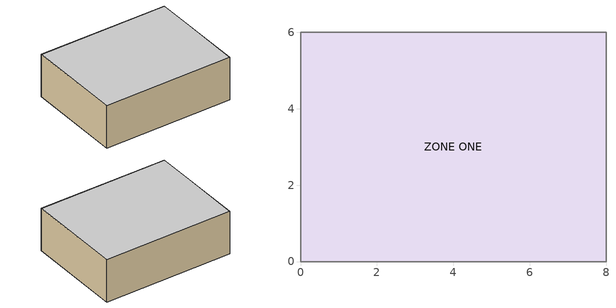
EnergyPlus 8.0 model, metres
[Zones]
ZONE ONE
 floor adiabatic (LTFLOOR): 0,0 0,6 8,6 8,0 z0
 wall adiabatic (LTWALL): 8,6 0,6 0,0 8,0 8,6 z0:2.7
 ceiling adiabatic (LTROOF): 0,6 0,0 8,0 8,6 z2.7
[SizingPeriod:DesignDay]
EDINBURGH Ann Clg 1% Condns DB=>MWB: Month=12; Day of Month=22; Day Type=SummerDesignDay; Maximum Dry-Bulb Temperature {C}=25.1; Daily Dry-Bulb Temperature Range {deltaC}=9.7; Humidity Condition Type=Wetbulb; Wetbulb or DewPoint at Maximum Dry-Bulb {C}=17.6; Barometric Pressure {Pa}=100582; Wind Speed {m/s}=3.5; Wind Direction {deg}=90; Rain Indicator=No; Snow Indicator=No; Daylight Saving Time Indicator=No; Solar Model Indicator=ASHRAEClearSky; Sky Clearness=1
[Site:Location]
GOLDEN COLORADO: Latitude {deg}=39.8; Longitude {deg}=-104.9; Time Zone {hr}=-7; Elevation {m}=1609
[Site:GroundTemperature:BuildingSurface]
10, 10, 10, 10, 10, 10, 10, 10, 10, 10, 10, 10
[Site:GroundReflectance]
0.2, 0.2, 0.2, 0.2, 0.2, 0.2, 0.2, 0.2, 0.2, 0.2, 0.2, 0.2
[Building]
BESTEST Case 195: North Axis {deg}=0; Terrain=Country; Loads Convergence Tolerance Value=0.04; Temperature Convergence Tolerance Value {deltaC}=0.004; Solar Distribution=FullInteriorAndExterior; Minimum Number of Warmup Days=6
[Material] Roughness=Rough; Thermal Absorptance=0.1; Solar Absorptance=0.1; Visible Absorptance=0.1
Name | Thickness {m} | Conductivity {W/m-K} | Density {kg/m3} | Specific Heat {J/kg-K}
PLASTERBOARD-1 | 0.012 | 0.16 | 950 | 840
FIBERGLASS QUILT-1 | 0.066 | 0.04 | 12 | 840
WOOD SIDING-1 | 0.009 | 0.14 | 530 | 900
TIMBER FLOORING | 0.025 | 0.14 | 650 | 1200
PLASTERBOARD-2 | 0.01 | 0.16 | 950 | 840
FIBERGLASS QUILT-2 | 0.1118 | 0.04 | 12 | 840
ROOF DECK | 0.019 | 0.14 | 530 | 900
[Construction]
LTWALL: WOOD SIDING-1, FIBERGLASS QUILT-1, PLASTERBOARD-1
LTFLOOR: R-25 INSULATION, TIMBER FLOORING
LTROOF: ROOF DECK, FIBERGLASS QUILT-2, PLASTERBOARD-2
[Material:NoMass]
R-25 INSULATION: Roughness=Rough; Thermal Resistance {m2-K/W}=25.075; Thermal Absorptance=0.1; Solar Absorptance=0.1; Visible Absorptance=0.1
[HVACTemplate:Zone:VAV]
ZONE ONE: Template VAV System=VAVSYS-1; Template Thermostat=Thermostat-1; Supply Air Maximum Flow Rate {m3/s}=6; Zone Heating Sizing Factor=1; Zone Cooling Sizing Factor=1; Zone Minimum Air Flow Input Method=FixedFlowRate; Constant Minimum Air Flow Fraction=1; Fixed Minimum Air Flow Rate {m3/s}=6; Outdoor Air Method=Flow/Zone; Outdoor Air Flow Rate per Zone {m3/s}=1.2; Reheat Coil Type=None; Damper Heating Action=Reverse; Baseboard Heating Type=None; Baseboard Heating Capacity {W}=autosize; Zone Cooling Design Supply Air Temperature Input Method=SystemSupplyAirTemperature; Zone Cooling Design Supply Air Temperature {C}=11.5; Zone Heating Design Supply Air Temperature Input Method=SupplyAirTemperature; Zone Heating Design Supply Air Temperature {C}=16
[HVACTemplate:System:VAV]
VAVSYS-1: Supply Fan Maximum Flow Rate {m3/s}=6; Supply Fan Minimum Flow Rate {m3/s}=6; Supply Fan Total Efficiency=0.75; Supply Fan Delta Pressure {Pa}=800; Supply Fan Motor Efficiency=0.95; Supply Fan Motor in Air Stream Fraction=1; Cooling Coil Type=ChilledWater; Cooling Coil Design Setpoint {C}=11.5; Heating Coil Type=HotWater; Heating Coil Design Setpoint {C}=16; Preheat Coil Type=None; Preheat Coil Design Setpoint {C}=7.2; Gas Preheat Coil Efficiency=0.8; Maximum Outdoor Air Flow Rate {m3/s}=6; Minimum Outdoor Air Flow Rate {m3/s}=6; Minimum Outdoor Air Control Type=ProportionalMinimum; Economizer Type=DifferentialEnthalpy; Economizer Lockout=NoLockout; Supply Fan Placement=DrawThrough; Supply Fan Part-Load Power Coefficients=ASHRAE90.1-2004AppendixG; Night Cycle Control=StayOff; Heat Recovery Type=None; Sensible Heat Recovery Effectiveness=0.7; Latent Heat Recovery Effectiveness=0.65; Cooling Coil Setpoint Reset Type=None; Heating Coil Setpoint Reset Type=None; Dehumidification Control Type=CoolReheat; Dehumidification Control Zone=ZONE ONE; Dehumidification Setpoint {percent}=55; Humidifier Type=None; Humidifier Rated Capacity {m3/s}=0.000001; Humidifier Rated Electric Power {W}=autosize; Humidifier Setpoint {percent}=30; Sizing Option=NonCoincident
[HVACTemplate:Thermostat]
Thermostat-1: Constant Heating Setpoint {C}=22.999; Constant Cooling Setpoint {C}=23.001
[HVACTemplate:Plant:ChilledWaterLoop]
CHW Loop-1: Pump Control Type=Intermittent; Chiller Plant Operation Scheme Type=Default; Chilled Water Design Setpoint {C}=5; Chilled Water Pump Configuration=ConstantPrimaryNoSecondary; Primary Chilled Water Pump Rated Head {Pa}=179352; Secondary Chilled Water Pump Rated Head {Pa}=179352; Condenser Plant Operation Scheme Type=Default; Condenser Water Design Setpoint {C}=29.4; Condenser Water Pump Rated Head {Pa}=179352; Chilled Water Setpoint Reset Type=None; Chilled Water Setpoint at Outdoor Dry-Bulb Low {C}=12.2; Chilled Water Reset Outdoor Dry-Bulb Low {C}=15.6; Chilled Water Setpoint at Outdoor Dry-Bulb High {C}=6.7; Chilled Water Reset Outdoor Dry-Bulb High {C}=26.7; Chilled Water Primary Pump Type=SinglePump; Chilled Water Secondary Pump Type=SinglePump; Condenser Water Pump Type=SinglePump; Chilled Water Supply Side Bypass Pipe=Yes; Chilled Water Demand Side Bypass Pipe=Yes; Condenser Water Supply Side Bypass Pipe=Yes; Condenser Water Demand Side Bypass Pipe=Yes; Fluid Type=Water; Loop Design Delta Temperature {deltaC}=6.67; Chilled Water Load Distribution Scheme=Sequential; Condenser Water Load Distribution Scheme=Sequential
[HVACTemplate:Plant:Chiller]
Chiller-1: Chiller Type=ElectricReciprocatingChiller; Capacity {W}=100000; Nominal COP {W/W}=3.5; Condenser Type=WaterCooled; Sizing Factor=1; Maximum Part Load Ratio=1; Optimum Part Load Ratio=1; Minimum Unloading Ratio=0.25; Leaving Chilled Water Lower Temperature Limit {C}=5
[HVACTemplate:Plant:Tower]
Tower-1: High Speed Nominal Capacity {W}=autosize; High Speed Fan Power {W}=autosize; Low Speed Nominal Capacity {W}=autosize; Low Speed Fan Power {W}=autosize; Free Convection Capacity {W}=autosize; Sizing Factor=1
[HVACTemplate:Plant:HotWaterLoop]
HW Loop-1: Pump Control Type=Intermittent; Hot Water Plant Operation Scheme Type=Default; Hot Water Design Setpoint {C}=80; Hot Water Pump Configuration=ConstantFlow; Hot Water Pump Rated Head {Pa}=179352; Hot Water Setpoint Reset Type=None; Hot Water Setpoint at Outdoor Dry-Bulb Low {C}=82.2; Hot Water Reset Outdoor Dry-Bulb Low {C}=-6.7; Hot Water Setpoint at Outdoor Dry-Bulb High {C}=65.6; Hot Water Reset Outdoor Dry-Bulb High {C}=10; Hot Water Pump Type=SinglePump; Supply Side Bypass Pipe=Yes; Demand Side Bypass Pipe=Yes; Fluid Type=Water; Loop Design Delta Temperature {deltaC}=11; Load Distribution Scheme=Sequential
[HVACTemplate:Plant:Boiler]
Boiler-1: Boiler Type=HotWaterBoiler; Capacity {W}=100000; Efficiency=0.8; Fuel Type=NaturalGas; Sizing Factor=1; Maximum Part Load Ratio=1.1; Optimum Part Load Ratio=1; Water Outlet Upper Temperature Limit {C}=100
[Zone]
ZONE ONE: 0, 0, 0, 1, 1, 2.7, 129.6
